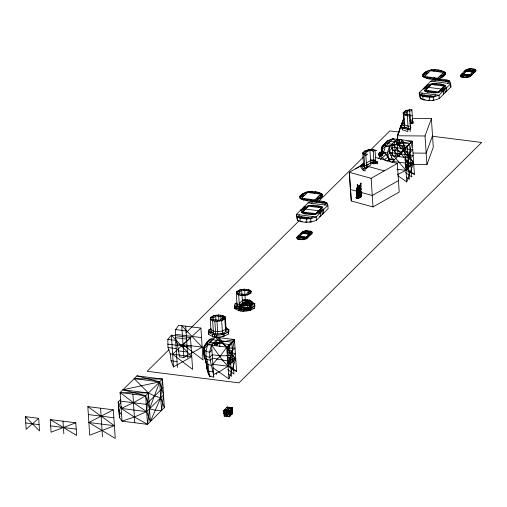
<?xml version="1.0" encoding="UTF-8"?>
<svg xmlns="http://www.w3.org/2000/svg" width="507" height="507" viewBox="0 0 507 507"><rect width="100%" height="100%" fill="white"/><g stroke="black" fill="none" stroke-linecap="round" stroke-linejoin="round"><path stroke-width="0.76" d="M360.185 187.33L360.648 187.457L361.016 186.164L361.054 183.242L360.42 183.116L359.659 187.134M173.457 366.948L171.347 335.159L191.76 356.643L173.457 366.948L171.087 360.788L170.251 353.937L167.988 347.536L167.83 339.386L171.347 335.159L190.493 337.567L192.603 369.356L172.614 354.235L190.493 337.567M382.525 155.529L381.695 154.445L381.91 146.802L387.291 140.965L393.058 138.747L412.204 141.155L414.409 174.338L405.98 170.358L396.867 169.218M207.376 343.017L204.188 347.301C202.597 355.065 207.135 362.03 207.3 369.692M381.594 152.765L381.872 148.069L385.035 144.115L381.885 147.638L381.803 155.605L381.872 148.069M203.896 351.649L204.201 346.87L207.293 342.523M381.885 147.638L381.771 155.186M177.412 367.448L175.308 334.309L175.688 329.569L178.629 325.272L200.905 328.073L203.015 359.862L183.027 344.735L200.905 328.073M357.384 191.025L356.332 190.499L356.63 189.269L356.332 190.499L357.714 191.747L359.089 192.109L360.547 191.278L361.187 189.282L360.781 187.394L359.305 186.633L358.512 187.083L359.102 187.394L359.932 186.918M381.695 154.445L381.91 146.802L387.291 140.965L409.567 143.766L411.773 176.956L405.549 172.583M136.96 375.864L159.68 381.853L163.546 394.966L146.7 411.652L134.399 417.039L122.016 421.159L120.115 392.551L136.96 375.864L162.487 379.071L160.738 397.748L150.351 421.59L146.7 411.652L148.45 392.976L134.152 378.647L162.487 379.071L164.388 407.679L147.543 424.365L122.016 421.159L119.582 417.717L118.201 401.937L120.862 399.301M224.322 410.512L224.031 413.579L224.405 414.701M232.288 407.71L231.94 411.443L229.867 416.209L229.132 414.225L229.487 410.486L226.623 407.622L232.288 407.71L232.669 413.427L229.303 416.767L224.195 416.127L223.815 410.404L227.187 407.064L232.288 407.71L228.923 411.044L224.031 413.579L229.303 416.767L229.696 413.668L231.731 408.262L227.187 407.064M204.188 347.301L203.852 351.11L204.169 355.458M357.593 187.368L357.201 187.59L358.012 188.477L357.663 190.778L358.468 191.957L357.847 193.408L357.739 195.626L358.202 198.06L358.804 198.224L361.592 196.634L361.732 192.888L361.402 191.893L359.976 191.101M382.43 155.06L382.474 154.527L385.054 152.822L389.471 159.623L394.237 159.787L391.816 162.557M213.117 367.848L228.917 378.938L235.736 358.633L230.476 352.802L219.278 337.649L211.615 345.242L213.726 377.031L209.771 376.53L207.401 370.37L206.564 363.519L204.302 357.118L203.827 350.692L204.201 346.87M360.984 195.911L361.58 196.076L358.741 197.692L357.004 196.627L356.402 194.84L356.446 192.66L357.074 191.202L356.573 192.033L358.652 192.907L361.054 191.538L360.471 191.367M134.152 378.647L159.68 381.853L149.508 408.87L147.543 424.365L134.399 417.039L121.173 408.446L121.401 406.265M357.625 188.04L357.074 190.474L357.714 191.747L357.137 195.328L357.65 197.736L358.202 198.06M163.546 394.966L161.581 410.461L155.586 410.302L149.508 408.87L145.642 395.758L122.922 389.769L159.68 381.853L161.581 410.461M232.504 410.885L232.111 413.985L230.913 413.953L229.696 413.668L228.923 411.044L224.379 409.846L231.731 408.262L232.504 410.885L229.132 414.225L224.195 416.127M358.804 198.224L358.253 195.835L356.402 194.84L356.751 193.009M356.941 197.261L356.085 197.958L357.441 198.332L357.574 197.54L356.193 197.324L356.263 197.857L356.643 197.749L356.605 197.052L357.41 196.9M356.478 197.483L357.397 197.933L356.085 197.958L357.435 197.274M356.598 190.017L356.37 189.415L357.201 187.59L356.503 190.106L356.643 190.828L357.828 191.488M221.711 318.637L224.823 319.023L221.654 320.658L217.002 321.33L212.648 320.785L210.253 319.226L210.728 317.255L213.897 315.62L218.542 314.948L222.896 315.493L225.298 317.052L226.141 329.765L225.666 331.743L222.497 333.378L217.852 334.05L213.491 333.498L211.096 331.939L210.253 319.226L213.897 315.62L225.298 317.052L224.823 319.023L225.666 331.743L228.201 332.06L228.334 334.031C222.522 337.529 214.201 338.549 208.542 334.202L208.415 332.231L209.036 329.651L210.937 328.669M208.542 334.202L208.694 333.593M225.983 327.395L225.507 329.373L222.339 331.008L217.693 331.679L213.339 331.128L210.937 329.569M236.275 293.445L236.75 291.474L239.919 289.839L244.564 289.167L248.918 289.712L251.32 291.272L250.845 293.249L247.676 294.884L243.024 295.556L238.67 295.004L236.275 293.445L239.919 289.839L251.32 291.272L247.676 294.884L236.275 293.445L237.118 306.165L239.513 307.724L243.873 308.269L248.519 307.597L251.687 305.962L252.163 303.985L250.965 303.205L254.844 303.693L254.222 306.279C248.411 309.783 240.096 310.797 234.437 306.456L235.058 303.87L236.959 302.888M228.334 334.031L228.955 331.445L228.822 329.474L226.147 327.928M254.977 305.664L254.356 308.25C248.544 311.754 240.223 312.768 234.564 308.427L235.033 306.501M237.118 306.165L237.593 304.187M236.959 303.794L239.361 305.353L243.715 305.898L248.36 305.227L251.529 303.592L252.004 301.614L249.609 300.055L245.255 299.51L242.929 299.846L239.177 303.56M119.975 416.209L119.582 417.717L118.201 401.937M351.636 199.555L351.275 200.949L373.025 206.926L399.205 192.058L397.311 163.45L375.554 157.468M356.402 194.84L356.434 193.192M357.004 196.627L357.156 196.057M119.044 414.65L119.43 413.237M406.272 177.133L409.383 179.32L407.184 146.13L384.908 143.329L385.396 146.339L383.685 152.163L383.717 153.589M361.795 193.826L358.253 195.835L358.373 193.611L359.089 192.109L358.234 190.962L356.288 189.726L357.067 188.262M360.648 187.457L360.122 187.26L360.122 185.682L361.054 183.242M399.972 143.823L399.586 140.832L397.013 139.241L389.351 146.834L387.297 153.006L387.335 156.581M398.033 175.815L406.747 181.931L413.642 162.772L404.542 148.747L393.058 138.747L388.793 140.388M356.998 195.113L356.738 195.822L358.626 196.798L361.573 195.125M397.627 140.578L397.311 135.806L400.245 127.77M401.075 125.508L399.326 130.293M411.893 109.734L411.469 110.894L405.315 110.843L403.173 112.706L403.94 114.601L410.093 114.645L409.669 115.805L410.512 128.525L408.16 128.505L404.782 127.314L403.94 114.601L405.315 110.843L409.542 109.715L411.893 109.734L412.736 122.447L410.385 122.428L409.96 123.588L412.311 123.607L413.135 121.35L413.268 123.321M399.909 128.689L403.68 118.404L403.756 119.614M405.625 115.19L407.425 110.279M397.469 138.221L397.545 135.154M407.742 114.626L407.317 115.786L408.16 128.505M409.117 110.875L409.542 109.715M406.684 127.327L406.475 127.91L402.279 127.872L401.278 125.4L404.079 122.96M410.226 120.058L409.802 121.217L412.153 121.236L412.578 120.077L410.226 120.058L409.593 110.45M408.376 127.922L407.761 129.596L407.894 131.566L402.412 129.843L402.279 127.872L407.761 129.596L410.112 129.615L410.936 127.365M410.778 124.995L410.353 126.154L408.002 126.135L404.624 124.944L403.857 123.055M413.142 164.49L426.926 164.598L425.024 135.99L431.381 118.625L412.242 118.473M432.522 135.794L426.165 153.152L413.148 153.051M426.926 164.598L433.282 147.233L431.381 118.625M400.169 127.979L400.492 127.099L400.574 128.309M357.593 197.198L357.765 196.76M381.188 153.241C382.316 153.913 380.637 155.51 380.054 156.048L379.325 155.072L379.724 155.814C382.094 153.944 381.08 152.157 379.059 154.882L379.185 155.769L380.193 156.91M382.005 154.546L380.656 156.473L379.661 156.308M382.145 151.631L379.439 152.379L378.723 153.913L379.185 155.769L380.656 156.473M381.518 153.475L380.953 154.597L381.619 155.529L380.953 154.597L382.12 153.9M359.102 187.394L358.373 188.762L358.234 190.962L361.187 189.282L360.566 189.13M382.373 152.284L380.237 152.677L379.775 153.482L378.723 153.913L379.724 155.814M361.079 188.325L358.215 189.96L356.871 188.376L357.403 187.476M358.531 188.661L358.994 187.901L358.791 186.437L357.308 184.884L357.562 187.736L358.531 188.661L358.024 187.863L357.771 185.011M205.842 344.234L207.103 342.396M208.295 341.211L209.556 339.373L215.323 337.155L234.468 339.557L236.579 371.346C224.874 366.757 218.992 354.551 211.615 345.242C206.717 355.705 212.693 366.441 213.726 377.031M211.032 375.902L209.771 376.53L208.13 373.38L205.817 360.477L206.564 363.519L208.085 364.653L211.73 365.465L217.383 358.766L219.905 356.687L226.806 347.149L234.468 339.557L232.377 350.445L228.074 366.225L218.961 371.948L213.567 374.635M227.573 349.095L234.468 339.557L207.661 344.747L204.144 348.968L204.017 353.74C209.036 360.046 207.807 369.033 209.771 376.53M387.678 161.163L389.471 159.623L388.33 158.013L389.471 160.408L388.007 155.066L390.092 152.512L391.727 157.633L389.471 160.408L390.586 162.031M226.433 348.214L229.443 344.538L207.167 341.737L204.226 346.034L203.846 350.774L204.302 357.118L206.748 359.4L210.335 360.268L212.471 358.145L227.725 361.009L235.387 353.417L230.476 352.802L227.085 351.782M226.813 348.296L231.832 342.174L209.556 339.373L207.167 341.737L207.661 344.747L206.007 351.395L206.102 356.446L209.676 357.302L212.249 354.754L220.602 355.825L227.377 355.737L235.039 348.144L226.749 348.043M383.102 145.617L386.1 142.15L389.224 142.543M400.942 149.052L404.18 145.3L401.753 140.959L398.832 144.343L400.036 147.03M370.427 162.481L373.995 162.354L375.852 162.861L375.003 150.148L373.253 151.143L368.399 149.806L362.733 153.025L367.594 154.356L365.845 155.351L366.688 168.071L364.831 167.557L363.576 165.738L362.733 153.025L364.419 151.099L368.399 149.806L373.152 149.641L376.859 150.661M363.101 163.222L360.895 165.738L361.028 167.709L363.31 170.466L365.167 170.973L365.04 169.002L368.437 167.076L366.58 166.562M378.545 158.311L382.474 154.527M399.275 156.847L391.727 148.038L392.247 148.101L387.297 153.006L383.685 152.163L381.822 149.736L385.396 146.339L412.204 141.155L392.824 161.454L405.492 163.051L413.154 155.459L389.927 152.537M397.368 156.771L407.184 146.13M397.849 156.479L409.567 143.766M300.74 210.101L303.991 210.513L303.661 207.205L306.912 207.617L300.74 210.101L301.836 212.687L304.428 213.827L311.07 214.664L315.126 214.36L322.427 207.122L323.491 209.702L323.713 213.01L322.477 213.51M423.579 88.408L426.831 88.82L426.501 85.512L429.752 85.924L423.579 88.408L424.676 90.994L427.268 92.135L433.91 92.971L437.966 92.661L444.538 86.152M308.541 234.956L310.17 235.166L309.619 233.873L308.326 233.302L302.99 233.036L297.146 238.829L303.775 239.659L306.513 238.784L312.363 232.992L311.811 231.699L310.518 231.129L305.182 230.869L302.445 231.743L296.601 237.536L297.146 238.829L298.427 239.399L303.775 239.659L309.27 234.234M303.066 196.811L299.776 196.399C305.03 189.979 316.057 190.03 322.496 194.358L322.534 195.994C317.293 202.394 306.241 202.382 299.821 198.034L299.776 196.399L302.749 193.49M425.937 75.087L422.648 74.675C427.902 68.255 438.929 68.306 445.361 72.634L445.406 74.269C440.158 80.67 429.112 80.657 422.686 76.31L422.648 74.675L425.569 71.779L428.859 72.19M319.245 195.582L322.534 195.994L319.613 198.89L316.324 198.478M442.117 73.857L445.406 74.269L442.478 77.165L439.195 76.753M302.628 233.397L305.182 230.869L311.811 231.699L305.981 237.491L303.959 237.644L301.931 239.634M467.955 71.468L470.68 68.749M471.276 71.886L474.001 69.167M322.427 207.122L309.143 205.449L301.836 212.687L315.126 214.36L322.427 207.122C316.583 204.384 309.543 204.67 303.661 207.205M324.619 204.948L326.781 202.775C320.944 200.037 313.915 200.328 308.041 202.863L296.354 214.448L296.576 217.757L297.672 220.342C303.503 223.086 310.538 222.776 316.406 220.247L328.099 208.669L327.877 205.36L326.781 202.775L313.522 201.108L311.298 203.275M445.317 91.811L446.553 91.317L446.331 88.009L445.266 85.423L431.983 83.756L424.676 90.994L437.966 92.661L445.266 85.423C439.423 82.685 432.382 82.977 426.501 85.512M448.891 81.804L449.62 81.082C443.783 78.338 436.755 78.636 430.88 81.171L419.194 92.749L419.416 96.057L420.512 98.643C426.343 101.387 433.377 101.083 439.246 98.554L450.938 86.976L450.717 83.661L449.62 81.082L436.362 79.415L434.138 81.576M303.465 200.126L304.929 198.674M310.772 192.888L312.236 191.437M426.336 78.401L427.8 76.95M433.643 71.164L435.101 69.713M306.773 200.538L308.237 199.093M314.08 193.3L315.538 191.855M429.644 78.813L431.102 77.368M436.945 71.576L438.409 70.131M310.081 200.956L311.539 199.505M317.382 193.718L318.846 192.267M432.946 79.231L434.41 77.78M440.253 71.994L441.717 70.543M298.984 220.507L297.672 220.342L297.451 217.028L299.612 214.854M421.824 98.808L420.512 98.643L420.29 95.335L422.451 93.161M301.469 216.717L300.011 218.168L300.226 221.477L302.254 221.325M316.083 202.242L317.54 200.797M424.308 95.024L422.851 96.469L423.066 99.784L425.094 99.626M438.923 80.55L440.38 79.105M304.428 213.827L305.886 212.382M311.729 206.59L313.193 205.145M427.268 92.135L428.726 90.69M434.569 84.897L436.033 83.446M169.065 349.602L147.157 371.301L238.993 382.848L481.65 142.448L432.198 136.231M175.802 342.922L176.93 341.807M185.917 332.909L298.819 221.052M319.042 201.019L363.418 157.056M370.718 149.825L389.82 130.907L399.237 132.086M120.983 402.78L118.739 405.004L121.173 408.446L146.7 411.652L133.449 402.735L120.115 392.551L120.508 393.99M308.117 217.554L306.653 219.005L306.874 222.313L305.575 221.743M322.725 203.079L324.188 201.634M430.956 95.861L429.492 97.306L429.714 100.614L428.415 100.044M445.564 81.386L447.028 79.935M311.799 213.941L312.534 213.219M318.377 207.426L319.106 206.704M434.638 92.249L435.374 91.52M441.217 85.734L441.946 85.005M361.32 165.77L363.544 163.571M312.933 216.527L311.469 217.978L298.179 216.305M430.88 81.171L450.717 83.661L439.024 95.246L419.194 92.749L420.29 95.335L422.851 96.469L429.492 97.306L433.548 97.002L435.773 94.834M447.459 83.256L448.923 81.804L435.633 80.138M384.832 144.571L385.396 146.339L393.058 138.747M211.451 320.006L216.223 315.284M237.472 294.225L242.245 289.503M213.777 319.67L212.648 320.785L213.491 333.498L212.433 334.55L212.566 336.521M217.421 316.064L218.542 314.948M239.798 293.889L238.67 295.004L239.513 307.724M243.442 290.283L244.564 289.167M460.267 75.397L466.11 69.605L470.857 68.572L475.477 69.56L476.029 70.853L470.179 76.639L467.441 77.52L462.092 77.254L460.812 76.684L460.267 75.397L470.179 76.639M470.743 74.263L472.372 74.472L467.606 75.499L463.005 74.516L468.848 68.724L475.477 69.56L467.441 77.52L460.812 76.684L463.373 74.155L471.643 75.194M215.95 319.942L214.829 321.058L215.671 333.777L214.613 334.823L214.74 336.794M219.594 316.336L220.722 315.221L221.014 319.651M240.85 295.283L241.972 294.168M245.616 290.555L246.744 289.44M298.427 239.399L299.155 238.67M298.61 239.215L301.367 236.503M304.27 233.607L307.191 230.71M462.092 77.254L465.014 74.358M470.128 69.294L470.857 68.572M218.13 320.215L217.002 321.33L217.852 334.05L216.787 335.102L216.92 337.073M221.774 316.609L222.896 315.493L223.048 317.712M243.024 295.556L244.152 294.44M247.796 290.828L248.918 289.712M399.586 140.832L394.636 145.737L391.366 145.325M219.328 320.994L224.1 316.273M245.35 295.22L250.122 290.492M301.747 239.811L302.476 239.089M303.959 237.644L304.688 236.921M307.591 234.025L310.518 231.129M465.413 77.672L468.335 74.776M473.449 69.713L474.184 68.99M162.487 379.071L145.642 395.758L133.449 402.735L121.173 408.446M225.032 333.695L222.497 333.378L221.654 320.658L225.298 317.052M469.995 74.985L473.304 71.734L473.836 73.021L472.207 72.818M391.512 153.913L392.564 152.867M394.953 150.503L397.589 147.892M239.361 305.353L240.483 304.238M244.127 300.626L245.255 299.51L244.615 289.903M240.248 305.03L238.879 306.386L251.054 307.914M240.705 304.58L243.087 302.216L245.413 301.88L249.767 302.432M241.535 305.626L242.663 304.511M246.307 300.898L247.429 299.783M238.455 308.769L240.641 306.608M244.285 302.996L246.472 300.828L245.02 301.012M240.831 306.551L241.744 305.651M246.605 302.799L244.418 304.967L242.657 304.745L243.214 304.187L245.54 303.851L247.72 304.124M238.588 310.74L240.21 309.137M243.715 305.898L244.837 304.783M248.481 301.171L249.609 300.055M240.635 309.048L242.821 306.881M246.465 303.268L248.652 301.101M205.024 345.242L204.226 346.034L204.144 348.968L206.007 351.395L209.613 352.238L211.926 349.944M163.058 387.659L146.212 404.339L120.685 401.132M246.041 305.563L250.807 300.835M240.762 311.019L242.39 309.409M242.809 309.321L244.995 307.153M242.942 311.292L245.128 309.124L251.187 309.885M246.193 307.933L250.401 303.763M248.519 307.597L252.163 303.985M246.326 309.904L247.803 308.446M234.716 307.812L237.251 308.136L239.646 309.695L244 310.24L248.652 309.568L250.014 308.212M405.118 157.392L412.78 149.799L385.396 146.339M397.273 143.12L396.753 143.056L413.642 162.772L405.98 170.358L397.494 174.592M213.333 371.111L212.604 371.834L208.814 371.175L207.401 370.37L206.97 367.372M228.917 378.938L226.806 347.149L207.661 344.747L215.323 337.155L226.806 347.149L229.994 352.809L230.438 352.695L231.382 354.545L235.736 358.633L228.074 366.225L212.883 364.311M224.588 413.028L224.031 413.579L229.132 414.225L223.815 410.404L223.929 412.121L229.037 412.761L232.402 409.422M308.041 202.863L327.877 205.36L316.191 216.939L296.354 214.448L297.451 217.028L300.011 218.168L306.653 219.005L310.709 218.694L311.437 217.972M309.6 221.838L310.924 222.009L311.659 221.28M379.185 155.769L379.654 155.307L379.059 154.882M438.688 91.938L425.373 90.265L431.216 84.473L444.538 86.152L445.266 85.423M380.307 159.464L386.195 154.426M38.671 418.313L26.187 429.277L25.35 416.64L38.671 418.313L39.514 430.95L25.35 416.64M386.86 161.207L389.313 159.236L394.237 159.787L391.727 157.633M356.725 197.591L357.067 196.912L356.377 197.901L357.441 198.332M380.478 156.131L384.502 159.509L388.007 157.145M356.605 197.052L357.086 197.185L356.193 197.324L356.377 197.901L357.346 198.262M396.322 139.647L397.621 138.823M234.43 359.45L235.736 358.633L227.383 357.581M231.141 362.473L233.1 361.244L226.844 355.724M355.768 168.616L362.385 164.857M363.361 153.932L370.775 149.723M365.737 153.849L363.988 154.844L364.831 167.557L363.183 168.495L363.31 170.466M371.397 150.63L373.152 149.641M361.795 165.288L349.266 172.31L350.312 188.091M366.054 163.14L371.46 160.066M372.087 160.979L373.836 159.984L375.693 160.491L373.944 161.486L370.585 160.567M366.212 165.51L371.618 162.436L374.977 163.362M372.246 163.349L373.995 162.354L373.247 151.118M366.91 167.158L370.306 165.225M377.5 161.929L375.643 161.416L375.776 163.387L377.626 163.9L377.5 161.929L374.096 163.856L370.744 162.937M357.042 191.297L350.514 189.504L350.299 185.936L351.275 200.949L349.374 172.342L371.13 178.318L397.311 163.45M356.288 189.726L356.941 189.352M356.275 189.84L356.598 189.656M360.781 187.394L358.373 188.762L358.012 188.477M356.991 190.125L356.332 190.499L357.01 190.442M356.915 191.874L357.036 191.45L356.446 192.66L358.373 193.611L361.402 191.893L360.731 191.773M398.445 180.612L372.265 195.487L361.39 192.495M359.983 166.214L361.047 165.612M183.87 357.454L202.173 347.143L181.76 325.665L183.87 357.454L179.592 356.915L177.279 344.019L175.53 337.681L186.57 339.069M88.864 422.502L113.34 409.821L115.241 438.428L88.864 422.502L114.398 425.715L87.812 406.614L89.714 435.221L114.398 425.715M248.652 309.568L251.821 307.933M412.229 163.476L413.642 162.772L405.289 161.72M409.586 166.087L411.006 165.383L405.036 158.418M407.203 168.451L408.617 167.747L405.137 163.685M357.067 196.912L356.193 197.324L356.624 197.445M397.12 140.306L398.185 139.818L401.069 139.691L403.616 141.681L403.756 144.926L405.061 149.064L404.18 145.3M75.771 422.787L51.08 432.218L50.244 419.581L75.771 422.787L76.614 435.424L50.244 419.581M437.966 92.661L443.41 90.899L443.08 87.597L446.331 88.009L440.152 90.493L443.41 90.899L443.631 94.213M315.126 214.36L320.57 212.598L320.24 209.29L323.491 209.702L317.312 212.186L320.57 212.598L320.792 215.906L319.429 216.343M305.981 237.491L308.706 236.611L307.077 236.408M420.29 95.335L433.548 97.002L439.024 95.246L439.246 98.554M297.451 217.028L310.709 218.694L316.191 216.939L316.406 220.247M302.983 233.043L300.252 233.917L301.88 234.12M312.743 201.843L326.083 203.503M315.823 213.631L302.533 211.958L308.376 206.172L321.698 207.845M405.182 164.407L413.642 162.772M227.275 360.268L235.736 358.633M242.245 303.338L245.876 302.888M468.683 70.746L463.918 71.779L465.546 71.981M370.275 160.111L373.836 159.984M227.085 350.749L232.402 350.755M226.978 353.119L230.013 353.119M406.525 112.738L403.173 112.706L404.016 125.425L404.782 127.314L402.045 127.289M412.02 115.824L407.317 115.786L403.94 114.601M410.176 123.005L412.527 123.024M404.016 125.425L401.278 125.4L401.411 127.371L402.171 129.26M425.024 135.99L397.456 135.768L397.773 140.452M466.11 69.605L476.029 70.853M465.382 70.327L475.293 71.576M465.014 70.688L474.932 71.937M464.646 71.05L474.558 72.305M464.082 73.426L462.454 73.223L463.005 74.51M461.731 73.94L463.373 74.155M461.364 74.307L471.276 75.556M424.106 73.223L427.395 73.642M440.653 75.309L443.942 75.72M425.037 86.963L444.873 89.454L445.089 92.762M420.987 94.606L434.309 96.279M432.439 100.145L433.764 100.31L433.548 97.002M392.31 150.173L410.144 152.417M389.61 150.712L389.091 150.649L405.98 170.358L412.204 141.155L398.153 156.39L398.058 154.971M390.669 155.573L410.518 158.07M404.535 159.984L408.129 160.434M405.144 164.648L411.006 165.383M405.391 166.011L409.808 166.569M405.689 167.38L408.617 167.747M302.704 193.535L305.987 193.915M301.24 194.948L304.53 195.366M317.781 197.033L321.07 197.445M302.197 208.656L322.034 211.146L322.249 214.461M302.445 231.743L312.363 232.992M301.342 232.833L311.266 234.076M300.974 233.201L310.899 234.437M300.417 235.571L298.788 235.362L299.339 236.655L300.632 237.225M298.059 236.091L307.983 237.327M297.691 236.452L307.61 237.694M297.33 236.813L307.248 238.056M296.601 237.536L306.513 238.784M239.855 291.867L236.75 291.474L236.845 292.951M247.733 292.856L250.845 293.249M247.201 300.924L250.826 301.38L248.639 303.547L242.523 302.774M242.365 300.404L252.004 301.614L248.36 305.227L239.31 304.086M243.087 302.216L249.203 302.99M248.424 303.199L251.529 303.592M250.99 303.839L254.698 304.308M243.214 304.187L247.156 304.682L246.592 305.239L248.772 305.512M253.563 306.12L254.831 306.279M235.058 303.87L236.959 304.111M248.582 305.569L254.222 306.279M250.471 307.762L254.356 308.25M234.583 305.841L238.29 306.31M234.437 306.456L238.315 306.944M238.905 307.014L250.078 308.421M234.564 308.427L250.211 310.392M210.728 317.255L213.834 317.642M210.253 319.226L221.654 320.658M225.716 329.087L228.822 329.474L228.201 332.06C222.389 335.558 214.074 336.578 208.415 332.231L212.294 332.719M226.141 329.765L228.676 330.082M210.937 329.886L209.036 329.651L209.125 330.963M208.561 331.622L212.268 332.091M220.171 333.714L224.056 334.202L224.189 336.173L222.636 335.976M175.688 329.569L186.025 330.868M175.308 334.309L201.539 337.611M208.364 340.552L211.489 340.951M219.068 342.288L219.588 342.352L216.952 344.969L214.372 344.646M167.83 339.386L175.618 340.362M177.279 344.019L202.173 347.143M167.703 344.158L191.126 347.105M167.988 347.536L176.157 348.562M226.997 355.312L232.751 356.034M178.432 350.907L187.432 352.035M227.485 358.037L230.362 358.398M227.237 360.509L233.1 361.244M170.251 353.937L191.76 356.643M227.485 361.871L231.902 362.429M227.047 363.151L230.71 363.608L227.301 360.597M171.087 360.788L177.019 361.535M122.922 389.769L148.45 392.976L154.635 395.999L160.738 397.748L164.388 407.679M226.623 407.622L231.731 408.262L232.111 413.985M224.379 409.846L229.487 410.486L231.94 411.443L232.669 413.427M87.812 406.614L113.34 409.821M88.338 414.561L113.872 417.768M50.662 425.899L76.189 429.106M25.768 422.958L39.09 424.632M359.463 196.779L360.16 196.881L359.672 196.659M359.495 197.324L360.198 197.432L359.52 187.153L358.905 186.861M361.047 192.774L361.732 192.888L358.196 194.897L356.32 193.908M379.439 152.379L381.676 152.943M364.419 151.099L367.068 151.827M365.845 155.351L363.988 154.844L362.733 153.025M366.422 164.192L368.278 164.705L366.529 165.7L364.672 165.187L363.424 163.368M361.415 165.143L363.576 165.738M364.203 166.651L360.895 165.738L363.183 168.495L365.04 169.002M366.327 167.234L367.562 167.57M359.659 185.556L360.122 185.682M357.156 185.061L357.619 185.188M360.553 186.037L361.016 186.164M358.975 187.92L359.583 188.078M357.562 187.736L358.024 187.863M356.865 188.382L357.473 188.541M359.045 188.984L359.653 189.143M359.431 194.669L360.027 194.834M359.501 195.797L360.103 195.962M367.651 166.309L384.217 170.884M361.003 196.469L361.592 196.634M472.004 71.164L473.304 71.734M359.704 197.204L360.198 197.432M251.497 301.766L254.844 303.693M406.944 169.097L414.409 174.338M228.492 365.667L236.579 371.346M227.719 369.59L233.942 373.963L231.832 342.174M228.442 374.141L231.553 376.327L229.443 344.538M380.237 152.677L381.853 153.824M380.37 153.9L379.775 153.482L381.023 155.104M380.022 153.938L380.618 154.362M356.668 188.49L357.733 188.877M392.266 143.513L404.041 157.259M384.502 159.509L385.377 160.605M214.347 342.048L216.99 345.559L216.641 340.267M357.308 184.884L357.986 185.835M121.591 414.802L119.158 411.361L118.625 408.331M380.288 154.128L380.694 154.869M450.387 85.683L450.938 86.976M385.054 152.822L385.212 153.209M204.581 356.516L203.827 350.692M205.462 359.495L207.236 369.242M204.068 354.146L204.651 356.256M397.792 137.91L397.456 135.768L403.819 118.404L403.826 119.95M359.71 190.125L359.818 191.69M449.62 81.082L449.709 82.4M410.283 120.85L410.385 122.428M410.112 129.615L410.245 131.586M407.216 110.856L407.463 114.55M404.542 148.747L406.747 181.931M402.102 122.713L402.178 123.923M401.17 125.254L401.291 127.061M398.889 131.49L398.965 132.701M398.622 134.437L398.521 132.872L398.527 134.418M397.013 139.241L397.963 153.551L395.327 156.162L394.376 141.859M391.993 144.222L392.754 155.7M389.351 146.834L389.788 153.38M384.908 143.329L385.06 145.661M381.524 151.479L381.803 155.725M369.901 150.218L370.877 164.908M371.13 178.318L373.025 206.926M326.781 202.775L326.869 204.099M310.709 218.694L310.924 222.009M245.306 300.302L245.413 301.88M241.681 290.061L242.657 304.745M229.867 416.209L229.487 410.486L223.815 410.404L228.923 411.044L229.303 416.767M226.369 410.721L226.749 416.443M218.644 316.425L218.935 320.855M219.278 337.649L219.861 346.458M215.659 315.842L215.95 320.272M214.252 342.631L214.461 345.761M216.248 372.62L216.362 374.413M185.714 326.166L187.824 357.948M150.351 421.59L148.45 392.976L120.115 392.551L145.642 395.758L147.543 424.365M132.878 394.154L134.78 422.762M100.576 408.217L102.477 436.825M63.007 421.184L63.844 433.821M305.664 192.242L299.821 198.034L316.647 200.151L322.496 194.358L305.664 192.242M428.535 70.517L422.686 76.31L439.518 78.427L445.361 72.634L428.535 70.517M308.18 191.747L300.873 198.985L314.131 200.652L321.438 193.414L308.18 191.747M431.051 70.023L423.744 77.26L437.002 78.927L444.303 71.69L431.051 70.023"/></g></svg>
